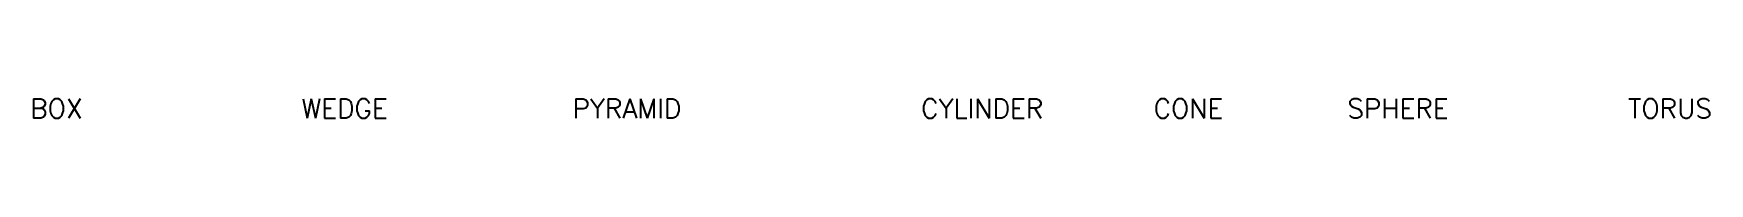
# Model space of a CAD drawing. Header units: feet. Extents: x 0 to 173, y -6 to 120.
# Drawn here: x 0.3 to 173.4, y -6 to -4 of the extents above; entities outside this region: 1.
import ezdxf

# ---------------------------------------------------------------- set-up
doc = ezdxf.new("R2010")
doc.units = ezdxf.units.FT
doc.layers.get('0').update_dxf_attribs({"linetype": 'CONTINUOUS'})
doc.styles.get("Standard").update_dxf_attribs({"font": 'romans.shx', "height": 6.25})

msp = doc.modelspace()

# ---------------------------------------------------------------- texts
at = {"color": 7}
for s, height, p in [('12  PRIMITIVE MODEL GALLERY', 4, (0, 116)), ('BOX', 2, (0, -6)), ('WEDGE', 2, (28, -6)), ('PYRAMID', 2, (56, -6)), ('CYLINDER', 2, (92, -6)), ('CONE', 2, (116, -6)), ('SPHERE', 2, (136, -6)), ('TORUS', 2, (165, -6))]:
    msp.add_text(s, height=height, dxfattribs=at).set_placement(p)

doc.saveas('drawing.dxf')
